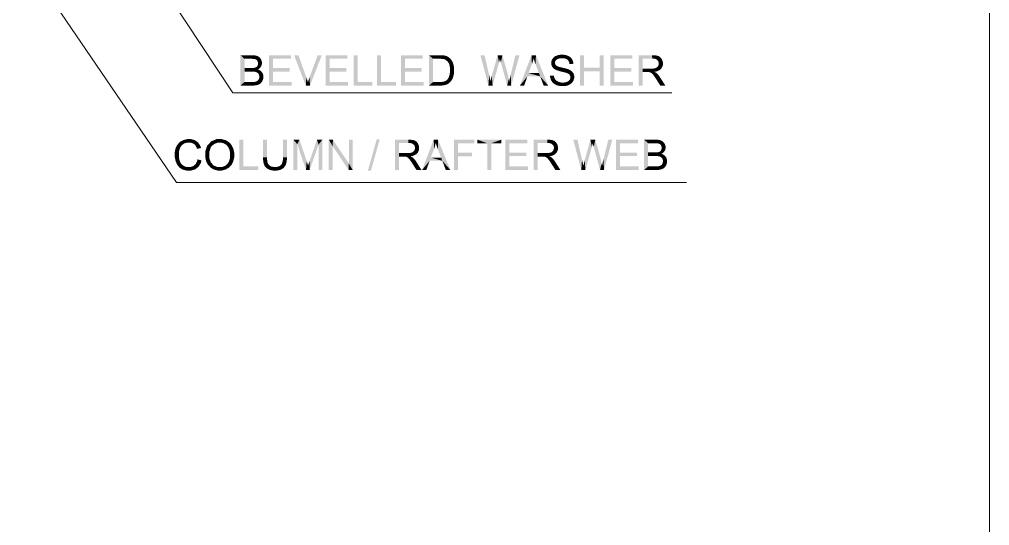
# Model space of a CAD drawing. Header units: millimetres. Extents: x 2 to 579, y 1 to 405.
# Drawn here: x 253.61 to 281.23, y 95.56 to 109.97 of the extents above; entities that cross this region are included whole.
import ezdxf

# ---------------------------------------------------------------- set-up
doc = ezdxf.new("R2010")
doc.units = ezdxf.units.MM
doc.linetypes.add('XKITLINE00', pattern=[0])
doc.layers.add('LinkedObject', color=7, linetype='Continuous', lineweight=0)

# ---------------------------------------------------------------- blocks, each defined once
blk = doc.blocks.new('*A4')
at = {"layer": 'LinkedObject'}
for points in [[(259.903, 108.951), (260.017, 108.486), (259.903, 108.087)], [(260.017, 108.588), (260.017, 108.486), (259.903, 108.951)], [(259.903, 108.951), (260.017, 108.849), (260.017, 108.588)], [(260.19, 108.849), (259.903, 108.951), (260.227, 108.951)], [(260.017, 108.849), (259.903, 108.951), (260.19, 108.849)], [(260.19, 108.849), (260.227, 108.951), (260.236, 108.849)], [(260.227, 108.951), (260.302, 108.843), (260.236, 108.849)], [(260.276, 108.951), (260.302, 108.843), (260.227, 108.951)], [(260.356, 108.938), (260.302, 108.843), (260.276, 108.951)], [(260.302, 108.843), (260.356, 108.938), (260.321, 108.837)], [(260.321, 108.837), (260.356, 108.938), (260.341, 108.831)], [(260.341, 108.831), (260.356, 108.938), (260.386, 108.925)], [(260.386, 108.925), (260.37, 108.809), (260.341, 108.831)], [(260.416, 108.912), (260.37, 108.809), (260.386, 108.925)], [(260.463, 108.871), (260.37, 108.809), (260.416, 108.912)], [(260.48, 108.844), (260.37, 108.809), (260.463, 108.871)], [(260.37, 108.809), (260.48, 108.844), (260.38, 108.792)], [(260.48, 108.844), (260.391, 108.776), (260.38, 108.792)], [(260.391, 108.776), (260.48, 108.844), (260.401, 108.738)], [(260.401, 108.738), (260.48, 108.844), (260.513, 108.73)], [(260.513, 108.76), (260.48, 108.844), (260.496, 108.817)], [(260.513, 108.73), (260.48, 108.844), (260.513, 108.76)], [(260.828, 108.585), (260.714, 108.087), (260.714, 108.951)], [(260.828, 108.585), (260.714, 108.951), (260.828, 108.849)], [(261.339, 108.849), (260.714, 108.951), (261.339, 108.951)], [(260.828, 108.849), (260.714, 108.951), (261.339, 108.849)], [(261.552, 108.951), (261.763, 108.087), (261.428, 108.951)], [(261.777, 108.323), (261.763, 108.087), (261.552, 108.951)], [(262.218, 108.951), (261.868, 108.323), (262.101, 108.951)], [(261.881, 108.087), (261.868, 108.323), (262.218, 108.951)], [(262.437, 108.585), (262.323, 108.087), (262.323, 108.951)], [(262.437, 108.585), (262.323, 108.951), (262.437, 108.849)], [(262.947, 108.849), (262.323, 108.951), (262.947, 108.951)], [(262.437, 108.849), (262.323, 108.951), (262.947, 108.849)], [(263.234, 108.951), (263.12, 108.087), (263.12, 108.951)], [(263.234, 108.189), (263.12, 108.087), (263.234, 108.951)], [(263.905, 108.951), (263.791, 108.087), (263.791, 108.951)], [(263.905, 108.189), (263.791, 108.087), (263.905, 108.951)], [(264.582, 108.585), (264.468, 108.087), (264.468, 108.951)], [(264.582, 108.585), (264.468, 108.951), (264.582, 108.849)], [(265.093, 108.849), (264.468, 108.951), (265.093, 108.951)], [(264.582, 108.849), (264.468, 108.951), (265.093, 108.849)], [(265.271, 108.951), (265.385, 108.849), (265.271, 108.087)], [(265.566, 108.849), (265.271, 108.951), (265.568, 108.951)], [(265.385, 108.849), (265.271, 108.951), (265.566, 108.849)], [(265.271, 108.087), (265.385, 108.849), (265.385, 108.189)], [(265.568, 108.951), (265.617, 108.849), (265.566, 108.849)], [(265.618, 108.951), (265.617, 108.849), (265.568, 108.951)], [(265.618, 108.951), (265.691, 108.84), (265.617, 108.849)], [(265.695, 108.945), (265.691, 108.84), (265.618, 108.951)], [(265.722, 108.939), (265.691, 108.84), (265.695, 108.945)], [(265.722, 108.939), (265.714, 108.832), (265.691, 108.84)], [(265.714, 108.832), (265.722, 108.939), (265.746, 108.819)], [(265.822, 108.899), (265.722, 108.939), (265.759, 108.93)], [(265.848, 108.877), (265.722, 108.939), (265.822, 108.899)], [(265.8, 108.77), (265.722, 108.939), (265.848, 108.877)], [(265.746, 108.819), (265.722, 108.939), (265.8, 108.77)], [(265.848, 108.877), (265.822, 108.734), (265.8, 108.77)], [(265.882, 108.848), (265.822, 108.734), (265.848, 108.877)], [(265.934, 108.774), (265.822, 108.734), (265.882, 108.848)], [(266.851, 108.951), (266.961, 108.087), (266.733, 108.951)], [(266.982, 108.385), (266.961, 108.087), (266.851, 108.951)], [(267.222, 108.951), (267.262, 108.745), (267.057, 108.368)], [(267.262, 108.745), (267.222, 108.951), (267.267, 108.766)], [(267.267, 108.766), (267.222, 108.951), (267.28, 108.817)], [(267.28, 108.817), (267.222, 108.951), (267.288, 108.847)], [(267.359, 108.951), (267.288, 108.847), (267.222, 108.951)], [(267.288, 108.847), (267.359, 108.951), (267.29, 108.837)], [(267.29, 108.837), (267.359, 108.951), (267.304, 108.786)], [(267.304, 108.786), (267.359, 108.951), (267.316, 108.745)], [(267.316, 108.745), (267.359, 108.951), (267.483, 108.513)], [(267.844, 108.951), (267.594, 108.396), (267.729, 108.951)], [(267.608, 108.087), (267.594, 108.396), (267.844, 108.951)], [(268.188, 108.951), (268.199, 108.695), (267.856, 108.087)], [(268.199, 108.695), (268.188, 108.951), (268.214, 108.736)], [(268.214, 108.736), (268.188, 108.951), (268.237, 108.819)], [(268.237, 108.819), (268.188, 108.951), (268.246, 108.86)], [(268.311, 108.951), (268.246, 108.86), (268.188, 108.951)], [(268.246, 108.86), (268.311, 108.951), (268.256, 108.825)], [(268.256, 108.825), (268.311, 108.951), (268.287, 108.735)], [(268.287, 108.735), (268.311, 108.951), (268.307, 108.681)], [(268.307, 108.681), (268.311, 108.951), (268.397, 108.442)], [(268.397, 108.442), (268.311, 108.951), (268.433, 108.349)], [(268.433, 108.349), (268.311, 108.951), (268.663, 108.087)], [(268.786, 108.85), (268.749, 108.728), (268.768, 108.821)], [(268.883, 108.808), (268.749, 108.728), (268.786, 108.85)], [(268.768, 108.821), (268.749, 108.728), (268.749, 108.76)], [(268.805, 108.878), (268.906, 108.827), (268.786, 108.85)], [(268.786, 108.85), (268.906, 108.827), (268.883, 108.808)], [(268.859, 108.922), (268.906, 108.827), (268.805, 108.878)], [(268.93, 108.846), (268.859, 108.922), (268.895, 108.936)], [(268.906, 108.827), (268.859, 108.922), (268.93, 108.846)], [(268.93, 108.951), (269.005, 108.865), (268.895, 108.936)], [(268.895, 108.936), (269.005, 108.865), (268.93, 108.846)], [(269.009, 108.966), (269.005, 108.865), (268.93, 108.951)], [(269.053, 108.966), (269.005, 108.865), (269.009, 108.966)], [(269.005, 108.865), (269.053, 108.966), (269.057, 108.865)], [(269.053, 108.966), (269.107, 108.865), (269.057, 108.865)], [(269.185, 108.95), (269.053, 108.966), (269.101, 108.966)], [(269.222, 108.935), (269.053, 108.966), (269.185, 108.95)], [(269.182, 108.844), (269.053, 108.966), (269.222, 108.935)], [(269.107, 108.865), (269.053, 108.966), (269.182, 108.844)], [(269.222, 108.935), (269.208, 108.823), (269.182, 108.844)], [(269.259, 108.919), (269.208, 108.823), (269.222, 108.935)], [(269.208, 108.823), (269.259, 108.919), (269.233, 108.802)], [(269.233, 108.802), (269.259, 108.919), (269.335, 108.844)], [(269.335, 108.844), (269.263, 108.74), (269.233, 108.802)], [(269.335, 108.844), (269.259, 108.919), (269.315, 108.874)], [(269.355, 108.814), (269.263, 108.74), (269.335, 108.844)], [(269.376, 108.746), (269.263, 108.74), (269.355, 108.814)], [(269.677, 108.596), (269.563, 108.087), (269.563, 108.951)], [(269.677, 108.596), (269.563, 108.951), (269.677, 108.951)], [(270.24, 108.951), (270.126, 108.596), (270.126, 108.951)], [(270.126, 108.494), (270.126, 108.596), (270.24, 108.951)], [(270.126, 108.494), (270.24, 108.951), (270.24, 108.087)], [(270.546, 108.585), (270.432, 108.087), (270.432, 108.951)], [(270.546, 108.585), (270.432, 108.951), (270.546, 108.849)], [(271.057, 108.849), (270.432, 108.951), (271.057, 108.951)], [(270.546, 108.849), (270.432, 108.951), (271.057, 108.849)], [(271.351, 108.57), (271.237, 108.087), (271.237, 108.951)], [(271.237, 108.951), (271.351, 108.856), (271.351, 108.57)], [(271.624, 108.856), (271.237, 108.951), (271.619, 108.951)], [(271.351, 108.856), (271.237, 108.951), (271.624, 108.856)], [(271.619, 108.951), (271.672, 108.856), (271.624, 108.856)], [(271.764, 108.94), (271.619, 108.951), (271.677, 108.951)], [(271.794, 108.928), (271.619, 108.951), (271.764, 108.94)], [(271.742, 108.836), (271.619, 108.951), (271.794, 108.928)], [(271.672, 108.856), (271.619, 108.951), (271.742, 108.836)], [(271.794, 108.928), (271.764, 108.817), (271.742, 108.836)], [(271.824, 108.916), (271.764, 108.817), (271.794, 108.928)], [(271.764, 108.817), (271.824, 108.916), (271.786, 108.797)], [(271.786, 108.797), (271.824, 108.916), (271.89, 108.846)], [(271.89, 108.846), (271.809, 108.746), (271.786, 108.797)], [(271.908, 108.816), (271.809, 108.746), (271.89, 108.846)], [(271.926, 108.751), (271.809, 108.746), (271.908, 108.816)], [(271.89, 108.846), (271.824, 108.916), (271.872, 108.875)], [(260.217, 108.486), (260.017, 108.588), (260.204, 108.588)], [(260.017, 108.486), (260.017, 108.588), (260.217, 108.486)], [(260.258, 108.486), (260.204, 108.588), (260.242, 108.588)], [(260.217, 108.486), (260.204, 108.588), (260.258, 108.486)], [(260.297, 108.593), (260.393, 108.547), (260.242, 108.588)], [(260.242, 108.588), (260.393, 108.547), (260.258, 108.486)], [(260.258, 108.486), (260.393, 108.547), (260.322, 108.479)], [(260.313, 108.598), (260.423, 108.562), (260.297, 108.593)], [(260.393, 108.547), (260.297, 108.593), (260.423, 108.562)], [(260.335, 108.605), (260.423, 108.562), (260.313, 108.598)], [(260.393, 108.547), (260.366, 108.465), (260.322, 108.479)], [(260.368, 108.626), (260.423, 108.562), (260.335, 108.605)], [(260.366, 108.465), (260.393, 108.547), (260.4, 108.44)], [(260.483, 108.626), (260.368, 108.626), (260.39, 108.656)], [(260.468, 108.601), (260.368, 108.626), (260.483, 108.626)], [(260.423, 108.562), (260.368, 108.626), (260.468, 108.601)], [(260.39, 108.656), (260.513, 108.73), (260.483, 108.626)], [(260.401, 108.694), (260.513, 108.73), (260.39, 108.656)], [(260.492, 108.496), (260.393, 108.547), (260.432, 108.535)], [(260.4, 108.44), (260.393, 108.547), (260.492, 108.496)], [(260.513, 108.73), (260.401, 108.717), (260.401, 108.738)], [(260.401, 108.717), (260.513, 108.73), (260.401, 108.694)], [(260.483, 108.626), (260.513, 108.73), (260.498, 108.65)], [(260.498, 108.65), (260.513, 108.73), (260.513, 108.702)], [(260.828, 108.483), (260.714, 108.087), (260.828, 108.585)], [(261.307, 108.483), (260.828, 108.585), (261.307, 108.585)], [(260.828, 108.483), (260.828, 108.585), (261.307, 108.483)], [(262.437, 108.483), (262.323, 108.087), (262.437, 108.585)], [(262.915, 108.483), (262.437, 108.585), (262.915, 108.585)], [(262.437, 108.483), (262.437, 108.585), (262.915, 108.483)], [(264.582, 108.483), (264.468, 108.087), (264.582, 108.585)], [(265.061, 108.483), (264.582, 108.585), (265.061, 108.585)], [(264.582, 108.483), (264.582, 108.585), (265.061, 108.483)], [(265.822, 108.734), (265.934, 108.774), (265.845, 108.698)], [(265.845, 108.698), (265.934, 108.774), (265.95, 108.729)], [(265.95, 108.729), (265.867, 108.593), (265.845, 108.698)], [(265.967, 108.684), (265.867, 108.593), (265.95, 108.729)], [(265.984, 108.582), (265.867, 108.593), (265.967, 108.684)], [(265.984, 108.524), (265.867, 108.593), (265.984, 108.582)], [(265.867, 108.593), (265.984, 108.524), (265.867, 108.526)], [(267.057, 108.368), (267.262, 108.745), (267.079, 108.087)], [(267.483, 108.513), (267.496, 108.087), (267.316, 108.745)], [(267.856, 108.087), (268.199, 108.695), (268.104, 108.442)], [(268.859, 108.762), (268.749, 108.728), (268.883, 108.808)], [(268.749, 108.728), (268.859, 108.762), (268.859, 108.735)], [(268.859, 108.712), (268.749, 108.728), (268.859, 108.735)], [(268.749, 108.728), (268.859, 108.712), (268.749, 108.698)], [(268.749, 108.698), (268.859, 108.712), (268.764, 108.644)], [(268.764, 108.644), (268.859, 108.712), (268.779, 108.62)], [(268.779, 108.62), (268.859, 108.712), (268.876, 108.673)], [(268.876, 108.673), (268.84, 108.556), (268.779, 108.62)], [(268.779, 108.62), (268.84, 108.556), (268.794, 108.596)], [(268.892, 108.658), (268.84, 108.556), (268.876, 108.673)], [(268.84, 108.556), (268.892, 108.658), (268.871, 108.539)], [(268.871, 108.539), (268.892, 108.658), (268.909, 108.643)], [(268.871, 108.539), (268.909, 108.643), (268.895, 108.527)], [(268.895, 108.527), (268.909, 108.643), (268.978, 108.5)], [(268.978, 108.5), (268.909, 108.643), (268.995, 108.613)], [(268.978, 108.5), (268.995, 108.613), (269.038, 108.485)], [(269.038, 108.485), (268.995, 108.613), (269.065, 108.597)], [(269.038, 108.485), (269.065, 108.597), (269.097, 108.471)], [(269.097, 108.471), (269.065, 108.597), (269.134, 108.581)], [(269.097, 108.471), (269.134, 108.581), (269.174, 108.45)], [(269.174, 108.45), (269.134, 108.581), (269.192, 108.443)], [(269.192, 108.443), (269.134, 108.581), (269.219, 108.433)], [(269.23, 108.554), (269.219, 108.433), (269.134, 108.581)], [(269.256, 108.542), (269.219, 108.433), (269.23, 108.554)], [(269.219, 108.433), (269.256, 108.542), (269.258, 108.407)], [(269.258, 108.407), (269.256, 108.542), (269.294, 108.524)], [(269.377, 108.708), (269.263, 108.74), (269.376, 108.746)], [(269.263, 108.74), (269.377, 108.708), (269.268, 108.699)], [(269.677, 108.494), (269.563, 108.087), (269.677, 108.596)], [(269.677, 108.596), (270.126, 108.494), (269.677, 108.494)], [(270.126, 108.596), (270.126, 108.494), (269.677, 108.596)], [(270.546, 108.483), (270.432, 108.087), (270.546, 108.585)], [(271.025, 108.483), (270.546, 108.585), (271.025, 108.585)], [(270.546, 108.483), (270.546, 108.585), (271.025, 108.483)], [(271.351, 108.57), (271.351, 108.471), (271.237, 108.087)], [(271.483, 108.471), (271.351, 108.57), (271.596, 108.57)], [(271.351, 108.471), (271.351, 108.57), (271.483, 108.471)], [(271.483, 108.471), (271.596, 108.57), (271.505, 108.471)], [(271.505, 108.471), (271.596, 108.57), (271.537, 108.469)], [(271.537, 108.469), (271.596, 108.57), (271.547, 108.467)], [(271.547, 108.467), (271.596, 108.57), (271.56, 108.463)], [(271.56, 108.463), (271.596, 108.57), (271.586, 108.452)], [(271.586, 108.452), (271.596, 108.57), (271.635, 108.57)], [(271.586, 108.452), (271.635, 108.57), (271.599, 108.444)], [(271.635, 108.57), (271.683, 108.48), (271.599, 108.444)], [(271.696, 108.578), (271.683, 108.48), (271.635, 108.57)], [(271.683, 108.48), (271.696, 108.578), (271.745, 108.489)], [(271.718, 108.586), (271.867, 108.56), (271.696, 108.578)], [(271.837, 108.529), (271.696, 108.578), (271.867, 108.56)], [(271.745, 108.489), (271.696, 108.578), (271.837, 108.529)], [(271.74, 108.594), (271.867, 108.56), (271.718, 108.586)], [(271.867, 108.56), (271.74, 108.594), (271.774, 108.62)], [(271.786, 108.638), (271.867, 108.56), (271.774, 108.62)], [(271.797, 108.656), (271.867, 108.56), (271.786, 108.638)], [(271.797, 108.656), (271.926, 108.715), (271.867, 108.56)], [(271.809, 108.695), (271.926, 108.715), (271.797, 108.656)], [(271.926, 108.715), (271.809, 108.746), (271.926, 108.751)], [(271.809, 108.746), (271.926, 108.715), (271.809, 108.716)], [(271.926, 108.715), (271.809, 108.695), (271.809, 108.716)], [(271.867, 108.56), (271.926, 108.715), (271.896, 108.592)], [(271.896, 108.592), (271.926, 108.715), (271.926, 108.669)], [(259.903, 108.087), (260.017, 108.486), (260.017, 108.189)], [(260.4, 108.44), (260.492, 108.496), (260.412, 108.422)], [(260.412, 108.422), (260.492, 108.496), (260.425, 108.404)], [(260.529, 108.225), (260.412, 108.249), (260.429, 108.281)], [(260.425, 108.404), (260.492, 108.496), (260.513, 108.468)], [(260.513, 108.468), (260.437, 108.362), (260.425, 108.404)], [(260.429, 108.281), (260.555, 108.338), (260.529, 108.225)], [(260.437, 108.317), (260.555, 108.338), (260.429, 108.281)], [(260.534, 108.441), (260.437, 108.362), (260.513, 108.468)], [(260.555, 108.375), (260.437, 108.362), (260.534, 108.441)], [(260.555, 108.338), (260.437, 108.362), (260.555, 108.375)], [(260.437, 108.362), (260.555, 108.338), (260.437, 108.338)], [(260.555, 108.338), (260.437, 108.317), (260.437, 108.338)], [(260.529, 108.225), (260.555, 108.338), (260.542, 108.251)], [(260.542, 108.251), (260.555, 108.338), (260.555, 108.307)], [(260.828, 108.189), (260.714, 108.087), (260.828, 108.483)], [(261.79, 108.286), (261.763, 108.087), (261.777, 108.323)], [(261.813, 108.215), (261.763, 108.087), (261.79, 108.286)], [(261.855, 108.288), (261.881, 108.087), (261.832, 108.217)], [(261.868, 108.323), (261.881, 108.087), (261.855, 108.288)], [(262.437, 108.189), (262.323, 108.087), (262.437, 108.483)], [(264.582, 108.189), (264.468, 108.087), (264.582, 108.483)], [(265.902, 108.224), (265.781, 108.25), (265.801, 108.27)], [(265.801, 108.27), (265.961, 108.349), (265.902, 108.224)], [(265.833, 108.325), (265.961, 108.349), (265.801, 108.27)], [(265.844, 108.359), (265.961, 108.349), (265.833, 108.325)], [(265.961, 108.349), (265.844, 108.359), (265.855, 108.393)], [(265.867, 108.477), (265.984, 108.475), (265.855, 108.393)], [(265.855, 108.393), (265.984, 108.475), (265.961, 108.349)], [(265.984, 108.524), (265.867, 108.477), (265.867, 108.526)], [(265.984, 108.475), (265.867, 108.477), (265.984, 108.524)], [(265.902, 108.224), (265.961, 108.349), (265.92, 108.248)], [(265.92, 108.248), (265.961, 108.349), (265.95, 108.311)], [(265.961, 108.349), (265.984, 108.475), (265.973, 108.387)], [(266.992, 108.34), (266.961, 108.087), (266.982, 108.385)], [(267.01, 108.252), (266.961, 108.087), (266.992, 108.34)], [(267.035, 108.277), (267.079, 108.087), (267.018, 108.208)], [(267.054, 108.357), (267.079, 108.087), (267.035, 108.277)], [(267.057, 108.368), (267.079, 108.087), (267.054, 108.357)], [(267.506, 108.432), (267.496, 108.087), (267.483, 108.513)], [(267.54, 108.279), (267.496, 108.087), (267.506, 108.432)], [(267.55, 108.208), (267.496, 108.087), (267.54, 108.279)], [(267.58, 108.343), (267.608, 108.087), (267.559, 108.249)], [(267.594, 108.396), (267.608, 108.087), (267.58, 108.343)], [(268.071, 108.349), (267.856, 108.087), (268.104, 108.442)], [(267.856, 108.087), (268.071, 108.349), (267.977, 108.087)], [(268.104, 108.442), (268.433, 108.349), (268.071, 108.349)], [(268.397, 108.442), (268.433, 108.349), (268.104, 108.442)], [(268.433, 108.349), (268.663, 108.087), (268.533, 108.087)], [(268.829, 108.342), (268.717, 108.365), (268.825, 108.374)], [(268.717, 108.365), (268.764, 108.209), (268.718, 108.321)], [(268.829, 108.342), (268.764, 108.209), (268.717, 108.365)], [(268.718, 108.321), (268.764, 108.209), (268.742, 108.244)], [(268.847, 108.288), (268.764, 108.209), (268.829, 108.342)], [(268.764, 108.209), (268.847, 108.288), (268.787, 108.175)], [(268.787, 108.175), (268.847, 108.288), (268.849, 108.124)], [(268.861, 108.267), (268.849, 108.124), (268.847, 108.288)], [(268.875, 108.247), (268.849, 108.124), (268.861, 108.267)], [(269.258, 108.407), (269.294, 108.524), (269.27, 108.392)], [(269.281, 108.264), (269.383, 108.232), (269.269, 108.247)], [(269.27, 108.392), (269.294, 108.524), (269.281, 108.377)], [(269.294, 108.524), (269.367, 108.454), (269.281, 108.377)], [(269.281, 108.377), (269.367, 108.454), (269.293, 108.342)], [(269.281, 108.264), (269.403, 108.331), (269.383, 108.232)], [(269.293, 108.301), (269.403, 108.331), (269.281, 108.264)], [(269.293, 108.342), (269.367, 108.454), (269.385, 108.427)], [(269.293, 108.342), (269.385, 108.427), (269.293, 108.321)], [(269.293, 108.321), (269.385, 108.427), (269.293, 108.301)], [(269.385, 108.427), (269.403, 108.331), (269.293, 108.301)], [(269.367, 108.454), (269.294, 108.524), (269.349, 108.48)], [(269.383, 108.232), (269.403, 108.331), (269.403, 108.297)], [(269.403, 108.331), (269.385, 108.427), (269.403, 108.366)], [(269.563, 108.087), (269.677, 108.494), (269.677, 108.087)], [(270.126, 108.494), (270.24, 108.087), (270.126, 108.087)], [(270.546, 108.189), (270.432, 108.087), (270.546, 108.483)], [(271.237, 108.087), (271.351, 108.471), (271.351, 108.087)], [(271.599, 108.444), (271.683, 108.48), (271.611, 108.435)], [(271.683, 108.48), (271.64, 108.407), (271.611, 108.435)], [(271.706, 108.469), (271.64, 108.407), (271.683, 108.48)], [(271.64, 108.407), (271.706, 108.469), (271.657, 108.386)], [(271.657, 108.386), (271.706, 108.469), (271.673, 108.365)], [(271.673, 108.365), (271.706, 108.469), (271.752, 108.437)], [(271.752, 108.437), (271.714, 108.306), (271.673, 108.365)], [(271.752, 108.437), (271.706, 108.469), (271.74, 108.448)], [(271.777, 108.414), (271.714, 108.306), (271.752, 108.437)], [(271.824, 108.357), (271.714, 108.306), (271.777, 108.414)], [(271.714, 108.306), (271.824, 108.357), (271.739, 108.267)], [(271.739, 108.267), (271.824, 108.357), (271.846, 108.322)], [(271.739, 108.267), (271.846, 108.322), (271.853, 108.087)], [(271.853, 108.087), (271.846, 108.322), (271.996, 108.087)], [(260.017, 108.189), (260.232, 108.087), (259.903, 108.087)], [(260.232, 108.189), (260.232, 108.087), (260.017, 108.189)], [(260.232, 108.189), (260.273, 108.087), (260.232, 108.087)], [(260.26, 108.189), (260.273, 108.087), (260.232, 108.189)], [(260.299, 108.191), (260.343, 108.094), (260.26, 108.189)], [(260.26, 108.189), (260.343, 108.094), (260.273, 108.087)], [(260.31, 108.193), (260.343, 108.094), (260.299, 108.191)], [(260.371, 108.102), (260.31, 108.193), (260.33, 108.197)], [(260.343, 108.094), (260.31, 108.193), (260.371, 108.102)], [(260.363, 108.209), (260.466, 108.144), (260.33, 108.197)], [(260.33, 108.197), (260.466, 108.144), (260.371, 108.102)], [(260.377, 108.217), (260.466, 108.144), (260.363, 108.209)], [(260.371, 108.102), (260.466, 108.144), (260.4, 108.109)], [(260.466, 108.144), (260.377, 108.217), (260.39, 108.225)], [(260.412, 108.249), (260.485, 108.158), (260.39, 108.225)], [(260.39, 108.225), (260.485, 108.158), (260.466, 108.144)], [(260.4, 108.109), (260.466, 108.144), (260.447, 108.13)], [(260.516, 108.199), (260.412, 108.249), (260.529, 108.225)], [(260.485, 108.158), (260.412, 108.249), (260.516, 108.199)], [(260.714, 108.087), (260.828, 108.189), (261.358, 108.087)], [(261.358, 108.087), (260.828, 108.189), (261.358, 108.189)], [(261.822, 108.182), (261.763, 108.087), (261.813, 108.215)], [(261.763, 108.087), (261.822, 108.182), (261.881, 108.087)], [(261.832, 108.217), (261.881, 108.087), (261.822, 108.182)], [(262.323, 108.087), (262.437, 108.189), (262.967, 108.087)], [(262.967, 108.087), (262.437, 108.189), (262.967, 108.189)], [(263.12, 108.087), (263.234, 108.189), (263.659, 108.087)], [(263.659, 108.087), (263.234, 108.189), (263.659, 108.189)], [(263.791, 108.087), (263.905, 108.189), (264.33, 108.087)], [(264.33, 108.087), (263.905, 108.189), (264.33, 108.189)], [(264.468, 108.087), (264.582, 108.189), (265.113, 108.087)], [(265.113, 108.087), (264.582, 108.189), (265.113, 108.189)], [(265.385, 108.189), (265.582, 108.087), (265.271, 108.087)], [(265.569, 108.189), (265.582, 108.087), (265.385, 108.189)], [(265.569, 108.189), (265.621, 108.087), (265.582, 108.087)], [(265.612, 108.189), (265.621, 108.087), (265.569, 108.189)], [(265.721, 108.102), (265.612, 108.189), (265.679, 108.197)], [(265.691, 108.095), (265.612, 108.189), (265.721, 108.102)], [(265.621, 108.087), (265.612, 108.189), (265.691, 108.095)], [(265.703, 108.205), (265.721, 108.102), (265.679, 108.197)], [(265.728, 108.213), (265.721, 108.102), (265.703, 108.205)], [(265.721, 108.102), (265.728, 108.213), (265.751, 108.109)], [(265.824, 108.145), (265.728, 108.213), (265.766, 108.235)], [(265.802, 108.131), (265.728, 108.213), (265.824, 108.145)], [(265.751, 108.109), (265.728, 108.213), (265.802, 108.131)], [(265.781, 108.25), (265.845, 108.16), (265.766, 108.235)], [(265.766, 108.235), (265.845, 108.16), (265.824, 108.145)], [(265.884, 108.199), (265.781, 108.25), (265.902, 108.224)], [(265.845, 108.16), (265.781, 108.25), (265.884, 108.199)], [(267.018, 108.208), (266.961, 108.087), (267.01, 108.252)], [(267.018, 108.208), (267.079, 108.087), (266.961, 108.087)], [(267.55, 108.208), (267.608, 108.087), (267.496, 108.087)], [(267.559, 108.249), (267.608, 108.087), (267.55, 108.208)], [(268.875, 108.247), (268.888, 108.107), (268.849, 108.124)], [(268.918, 108.213), (268.888, 108.107), (268.875, 108.247)], [(268.888, 108.107), (268.918, 108.213), (268.928, 108.09)], [(268.947, 108.2), (268.928, 108.09), (268.918, 108.213)], [(268.977, 108.187), (268.928, 108.09), (268.947, 108.2)], [(268.977, 108.187), (269.026, 108.072), (268.928, 108.09)], [(269.043, 108.174), (269.026, 108.072), (268.977, 108.187)], [(269.043, 108.174), (269.085, 108.072), (269.026, 108.072)], [(269.08, 108.174), (269.085, 108.072), (269.043, 108.174)], [(269.08, 108.174), (269.131, 108.072), (269.085, 108.072)], [(269.112, 108.174), (269.131, 108.072), (269.08, 108.174)], [(269.17, 108.184), (269.251, 108.106), (269.112, 108.174)], [(269.112, 108.174), (269.251, 108.106), (269.131, 108.072)], [(269.131, 108.072), (269.251, 108.106), (269.214, 108.089)], [(269.195, 108.194), (269.344, 108.171), (269.17, 108.184)], [(269.287, 108.123), (269.17, 108.184), (269.344, 108.171)], [(269.251, 108.106), (269.17, 108.184), (269.287, 108.123)], [(269.22, 108.204), (269.344, 108.171), (269.195, 108.194)], [(269.257, 108.23), (269.364, 108.201), (269.22, 108.204)], [(269.22, 108.204), (269.364, 108.201), (269.344, 108.171)], [(269.269, 108.247), (269.383, 108.232), (269.257, 108.23)], [(269.364, 108.201), (269.257, 108.23), (269.383, 108.232)], [(270.432, 108.087), (270.546, 108.189), (271.077, 108.087)], [(271.077, 108.087), (270.546, 108.189), (271.077, 108.189)], [(258.175, 106.288), (258.056, 106.307), (258.082, 106.357)], [(258.108, 106.407), (258.235, 106.392), (258.082, 106.357)], [(258.082, 106.357), (258.235, 106.392), (258.189, 106.328)], [(258.175, 106.288), (258.082, 106.357), (258.189, 106.328)], [(258.181, 106.483), (258.235, 106.392), (258.108, 106.407)], [(258.228, 106.509), (258.235, 106.392), (258.181, 106.483)], [(258.276, 106.535), (258.386, 106.464), (258.228, 106.509)], [(258.228, 106.509), (258.386, 106.464), (258.302, 106.44)], [(258.235, 106.392), (258.228, 106.509), (258.269, 106.416)], [(258.269, 106.416), (258.228, 106.509), (258.302, 106.44)], [(258.381, 106.562), (258.386, 106.464), (258.276, 106.535)], [(258.438, 106.562), (258.386, 106.464), (258.381, 106.562)], [(258.386, 106.464), (258.438, 106.562), (258.435, 106.464)], [(258.438, 106.562), (258.479, 106.464), (258.435, 106.464)], [(258.611, 106.529), (258.438, 106.562), (258.502, 106.562)], [(258.656, 106.496), (258.438, 106.562), (258.611, 106.529)], [(258.55, 106.442), (258.438, 106.562), (258.656, 106.496)], [(258.479, 106.464), (258.438, 106.562), (258.55, 106.442)], [(258.55, 106.442), (258.656, 106.496), (258.579, 106.421)], [(258.656, 106.496), (258.608, 106.399), (258.579, 106.421)], [(258.608, 106.399), (258.656, 106.496), (258.651, 106.331)], [(258.651, 106.331), (258.656, 106.496), (258.779, 106.31)], [(258.651, 106.331), (258.779, 106.31), (258.666, 106.284)], [(258.761, 106.37), (258.656, 106.496), (258.7, 106.463)], [(258.779, 106.31), (258.656, 106.496), (258.761, 106.37)], [(259.014, 106.44), (258.899, 106.103), (258.956, 106.379)], [(259.06, 106.338), (258.899, 106.103), (259.014, 106.44)], [(258.956, 106.379), (258.899, 106.103), (258.899, 106.211)], [(259.016, 106.199), (258.899, 106.103), (259.06, 106.338)], [(259.221, 106.562), (259.014, 106.44), (259.072, 106.501)], [(259.312, 106.562), (259.014, 106.44), (259.221, 106.562)], [(259.252, 106.463), (259.014, 106.44), (259.312, 106.562)], [(259.148, 106.421), (259.014, 106.44), (259.252, 106.463)], [(259.014, 106.44), (259.148, 106.421), (259.104, 106.38)], [(259.06, 106.338), (259.014, 106.44), (259.104, 106.38)], [(259.252, 106.463), (259.312, 106.562), (259.313, 106.463)], [(259.312, 106.562), (259.356, 106.463), (259.313, 106.463)], [(259.48, 106.533), (259.312, 106.562), (259.372, 106.562)], [(259.528, 106.504), (259.312, 106.562), (259.48, 106.533)], [(259.433, 106.441), (259.312, 106.562), (259.528, 106.504)], [(259.356, 106.463), (259.312, 106.562), (259.433, 106.441)], [(259.433, 106.441), (259.528, 106.504), (259.467, 106.42)], [(259.528, 106.504), (259.501, 106.398), (259.467, 106.42)], [(259.501, 106.398), (259.528, 106.504), (259.554, 106.337)], [(259.649, 106.396), (259.528, 106.504), (259.576, 106.476)], [(259.674, 106.345), (259.528, 106.504), (259.649, 106.396)], [(259.554, 106.337), (259.528, 106.504), (259.674, 106.345)], [(259.554, 106.337), (259.674, 106.345), (259.571, 106.298)], [(259.674, 106.345), (259.589, 106.259), (259.571, 106.298)], [(259.589, 106.259), (259.674, 106.345), (259.607, 106.167)], [(259.607, 106.167), (259.674, 106.345), (259.725, 106.178)], [(259.725, 106.178), (259.674, 106.345), (259.699, 106.294)], [(259.981, 106.547), (259.867, 105.683), (259.867, 106.547)], [(259.981, 105.785), (259.867, 105.683), (259.981, 106.547)], [(260.659, 106.547), (260.545, 106.048), (260.545, 106.547)], [(260.659, 106.048), (260.545, 106.048), (260.659, 106.547)], [(261.224, 106.547), (261.11, 106.048), (261.11, 106.547)], [(261.224, 106.048), (261.11, 106.048), (261.224, 106.547)], [(261.41, 106.547), (261.52, 106.418), (261.41, 105.683)], [(261.52, 106.418), (261.41, 106.547), (261.582, 106.547)], [(261.41, 105.683), (261.52, 106.418), (261.52, 105.683)], [(261.52, 106.418), (261.582, 106.547), (261.769, 105.683)], [(261.769, 105.683), (261.582, 106.547), (261.786, 105.936)], [(261.873, 105.946), (262.124, 106.406), (261.872, 105.683)], [(262.081, 106.547), (262.124, 106.406), (261.873, 105.946)], [(262.234, 106.547), (262.124, 106.406), (262.081, 106.547)], [(262.124, 105.683), (262.234, 106.547), (262.234, 105.683)], [(262.124, 106.406), (262.234, 106.547), (262.124, 105.683)], [(262.417, 106.547), (262.527, 106.361), (262.417, 105.683)], [(262.527, 106.361), (262.417, 106.547), (262.534, 106.547)], [(262.417, 105.683), (262.527, 106.361), (262.527, 105.683)], [(262.527, 106.361), (262.534, 106.547), (262.979, 105.683)], [(262.979, 105.683), (262.534, 106.547), (262.987, 105.869)], [(263.097, 106.547), (262.987, 105.869), (262.987, 106.547)], [(263.097, 105.683), (262.987, 105.869), (263.097, 106.547)], [(263.867, 106.561), (263.531, 105.668), (263.782, 106.561)], [(263.617, 105.668), (263.531, 105.668), (263.867, 106.561)], [(264.411, 106.166), (264.297, 105.683), (264.297, 106.547)], [(264.297, 106.547), (264.411, 106.452), (264.411, 106.166)], [(264.684, 106.452), (264.297, 106.547), (264.679, 106.547)], [(264.411, 106.452), (264.297, 106.547), (264.684, 106.452)], [(264.679, 106.547), (264.732, 106.452), (264.684, 106.452)], [(264.825, 106.535), (264.679, 106.547), (264.737, 106.547)], [(264.855, 106.524), (264.679, 106.547), (264.825, 106.535)], [(264.802, 106.432), (264.679, 106.547), (264.855, 106.524)], [(264.732, 106.452), (264.679, 106.547), (264.802, 106.432)], [(264.855, 106.524), (264.824, 106.412), (264.802, 106.432)], [(264.885, 106.512), (264.824, 106.412), (264.855, 106.524)], [(264.824, 106.412), (264.885, 106.512), (264.847, 106.393)], [(264.847, 106.393), (264.885, 106.512), (264.951, 106.441)], [(264.951, 106.441), (264.869, 106.342), (264.847, 106.393)], [(264.968, 106.412), (264.869, 106.342), (264.951, 106.441)], [(264.986, 106.347), (264.869, 106.342), (264.968, 106.412)], [(264.986, 106.311), (264.869, 106.342), (264.986, 106.347)], [(264.869, 106.342), (264.986, 106.311), (264.869, 106.312)], [(264.951, 106.441), (264.885, 106.512), (264.933, 106.471)], [(265.403, 106.547), (265.415, 106.291), (265.071, 105.683)], [(265.415, 106.291), (265.403, 106.547), (265.429, 106.332)], [(265.429, 106.332), (265.403, 106.547), (265.453, 106.415)], [(265.453, 106.415), (265.403, 106.547), (265.461, 106.456)], [(265.526, 106.547), (265.461, 106.456), (265.403, 106.547)], [(265.461, 106.456), (265.526, 106.547), (265.472, 106.421)], [(265.472, 106.421), (265.526, 106.547), (265.502, 106.331)], [(265.502, 106.331), (265.526, 106.547), (265.522, 106.276)], [(265.522, 106.276), (265.526, 106.547), (265.613, 106.038)], [(265.613, 106.038), (265.526, 106.547), (265.648, 105.945)], [(265.648, 105.945), (265.526, 106.547), (265.879, 105.683)], [(266.091, 106.177), (265.977, 105.683), (265.977, 106.547)], [(266.091, 106.177), (265.977, 106.547), (266.091, 106.445)], [(266.559, 106.445), (265.977, 106.547), (266.559, 106.547)], [(266.091, 106.445), (265.977, 106.547), (266.559, 106.445)], [(266.643, 106.547), (266.927, 106.445), (266.643, 106.445)], [(267.041, 106.445), (266.927, 106.445), (266.643, 106.547)], [(267.041, 106.445), (266.643, 106.547), (267.327, 106.547)], [(266.927, 105.683), (267.041, 106.445), (267.041, 105.683)], [(266.927, 106.445), (267.041, 106.445), (266.927, 105.683)], [(267.041, 106.445), (267.327, 106.547), (267.327, 106.445)], [(267.56, 106.181), (267.446, 105.683), (267.446, 106.547)], [(267.56, 106.181), (267.446, 106.547), (267.56, 106.445)], [(268.071, 106.445), (267.446, 106.547), (268.071, 106.547)], [(267.56, 106.445), (267.446, 106.547), (268.071, 106.445)], [(268.365, 106.166), (268.251, 105.683), (268.251, 106.547)], [(268.251, 106.547), (268.365, 106.452), (268.365, 106.166)], [(268.638, 106.452), (268.251, 106.547), (268.633, 106.547)], [(268.365, 106.452), (268.251, 106.547), (268.638, 106.452)], [(268.633, 106.547), (268.686, 106.452), (268.638, 106.452)], [(268.778, 106.535), (268.633, 106.547), (268.691, 106.547)], [(268.808, 106.524), (268.633, 106.547), (268.778, 106.535)], [(268.756, 106.432), (268.633, 106.547), (268.808, 106.524)], [(268.686, 106.452), (268.633, 106.547), (268.756, 106.432)], [(268.808, 106.524), (268.778, 106.412), (268.756, 106.432)], [(268.838, 106.512), (268.778, 106.412), (268.808, 106.524)], [(268.778, 106.412), (268.838, 106.512), (268.8, 106.393)], [(268.8, 106.393), (268.838, 106.512), (268.904, 106.441)], [(268.904, 106.441), (268.823, 106.342), (268.8, 106.393)], [(268.922, 106.412), (268.823, 106.342), (268.904, 106.441)], [(268.94, 106.347), (268.823, 106.342), (268.922, 106.412)], [(268.94, 106.311), (268.823, 106.342), (268.94, 106.347)], [(268.823, 106.342), (268.94, 106.311), (268.823, 106.312)], [(268.904, 106.441), (268.838, 106.512), (268.886, 106.471)], [(269.494, 106.547), (269.604, 105.683), (269.376, 106.547)], [(269.625, 105.98), (269.604, 105.683), (269.494, 106.547)], [(269.865, 106.547), (269.905, 106.341), (269.7, 105.963)], [(269.7, 105.963), (269.905, 106.341), (269.722, 105.683)], [(269.905, 106.341), (269.865, 106.547), (269.91, 106.362)], [(269.91, 106.362), (269.865, 106.547), (269.923, 106.413)], [(269.923, 106.413), (269.865, 106.547), (269.931, 106.443)], [(270.002, 106.547), (269.931, 106.443), (269.865, 106.547)], [(269.931, 106.443), (270.002, 106.547), (269.933, 106.433)], [(269.933, 106.433), (270.002, 106.547), (269.947, 106.382)], [(269.947, 106.382), (270.002, 106.547), (269.959, 106.341)], [(269.959, 106.341), (270.002, 106.547), (270.126, 106.109)], [(270.126, 106.109), (270.139, 105.683), (269.959, 106.341)], [(270.487, 106.547), (270.237, 105.991), (270.372, 106.547)], [(270.251, 105.683), (270.237, 105.991), (270.487, 106.547)], [(270.71, 106.181), (270.595, 105.683), (270.595, 106.547)], [(270.71, 106.181), (270.595, 106.547), (270.71, 106.445)], [(271.22, 106.445), (270.595, 106.547), (271.22, 106.547)], [(270.71, 106.445), (270.595, 106.547), (271.22, 106.445)], [(271.393, 106.547), (271.507, 106.082), (271.393, 105.683)], [(271.507, 106.184), (271.507, 106.082), (271.393, 106.547)], [(271.393, 106.547), (271.507, 106.445), (271.507, 106.184)], [(271.68, 106.445), (271.393, 106.547), (271.717, 106.547)], [(271.507, 106.445), (271.393, 106.547), (271.68, 106.445)], [(271.68, 106.445), (271.717, 106.547), (271.727, 106.445)], [(271.717, 106.547), (271.793, 106.439), (271.727, 106.445)], [(271.767, 106.547), (271.793, 106.439), (271.717, 106.547)], [(271.846, 106.534), (271.793, 106.439), (271.767, 106.547)], [(271.793, 106.439), (271.846, 106.534), (271.812, 106.433)], [(271.812, 106.433), (271.846, 106.534), (271.831, 106.427)], [(271.831, 106.427), (271.846, 106.534), (271.876, 106.521)], [(271.876, 106.521), (271.86, 106.404), (271.831, 106.427)], [(271.906, 106.508), (271.86, 106.404), (271.876, 106.521)], [(271.953, 106.467), (271.86, 106.404), (271.906, 106.508)], [(271.97, 106.44), (271.86, 106.404), (271.953, 106.467)], [(271.86, 106.404), (271.97, 106.44), (271.871, 106.388)], [(271.97, 106.44), (271.881, 106.372), (271.871, 106.388)], [(271.881, 106.372), (271.97, 106.44), (271.891, 106.334)], [(271.891, 106.334), (271.97, 106.44), (272.004, 106.326)], [(272.004, 106.326), (271.891, 106.312), (271.891, 106.334)], [(272.004, 106.356), (271.97, 106.44), (271.987, 106.413)], [(272.004, 106.326), (271.97, 106.44), (272.004, 106.356)], [(258.161, 106.248), (258.03, 106.189), (258.056, 106.307)], [(258.148, 106.165), (258.03, 106.189), (258.161, 106.248)], [(258.03, 106.189), (258.148, 106.165), (258.03, 106.121)], [(258.03, 106.121), (258.148, 106.165), (258.148, 106.122)], [(258.148, 106.122), (258.03, 106.059), (258.03, 106.121)], [(258.148, 106.067), (258.03, 106.059), (258.148, 106.122)], [(258.148, 106.067), (258.076, 105.89), (258.03, 106.059)], [(258.03, 106.059), (258.076, 105.89), (258.053, 105.944)], [(258.161, 106.248), (258.056, 106.307), (258.175, 106.288)], [(258.164, 105.971), (258.076, 105.89), (258.148, 106.067)], [(258.899, 106.103), (259.016, 106.199), (259.016, 106.101)], [(258.899, 106.103), (259.016, 106.023), (258.899, 106.047)], [(259.016, 106.023), (258.899, 106.103), (259.016, 106.101)], [(259.565, 105.902), (259.725, 106.113), (259.672, 105.878)], [(259.607, 106.031), (259.725, 106.113), (259.565, 105.902)], [(259.607, 106.114), (259.725, 106.178), (259.725, 106.113)], [(259.607, 106.167), (259.725, 106.178), (259.607, 106.114)], [(259.725, 106.113), (259.607, 106.031), (259.607, 106.114)], [(259.672, 105.878), (259.725, 106.113), (259.698, 105.93)], [(259.698, 105.93), (259.725, 106.113), (259.725, 106.048)], [(264.411, 106.166), (264.411, 106.066), (264.297, 105.683)], [(264.297, 105.683), (264.411, 106.066), (264.411, 105.683)], [(264.543, 106.066), (264.411, 106.166), (264.656, 106.166)], [(264.411, 106.066), (264.411, 106.166), (264.543, 106.066)], [(264.543, 106.066), (264.656, 106.166), (264.565, 106.066)], [(264.565, 106.066), (264.656, 106.166), (264.597, 106.064)], [(264.597, 106.064), (264.656, 106.166), (264.607, 106.062)], [(264.607, 106.062), (264.656, 106.166), (264.62, 106.059)], [(264.62, 106.059), (264.656, 106.166), (264.646, 106.048)], [(264.646, 106.048), (264.656, 106.166), (264.695, 106.166)], [(264.646, 106.048), (264.695, 106.166), (264.659, 106.039)], [(264.695, 106.166), (264.743, 106.076), (264.659, 106.039)], [(264.659, 106.039), (264.743, 106.076), (264.672, 106.031)], [(264.743, 106.076), (264.701, 106.002), (264.672, 106.031)], [(264.757, 106.174), (264.743, 106.076), (264.695, 106.166)], [(264.766, 106.065), (264.701, 106.002), (264.743, 106.076)], [(264.701, 106.002), (264.766, 106.065), (264.717, 105.982)], [(264.717, 105.982), (264.766, 106.065), (264.733, 105.961)], [(264.733, 105.961), (264.766, 106.065), (264.812, 106.033)], [(264.743, 106.076), (264.757, 106.174), (264.805, 106.085)], [(264.779, 106.182), (264.927, 106.156), (264.757, 106.174)], [(264.897, 106.125), (264.757, 106.174), (264.927, 106.156)], [(264.805, 106.085), (264.757, 106.174), (264.897, 106.125)], [(264.812, 106.033), (264.766, 106.065), (264.801, 106.044)], [(264.801, 106.19), (264.927, 106.156), (264.779, 106.182)], [(264.927, 106.156), (264.801, 106.19), (264.834, 106.216)], [(264.846, 106.234), (264.927, 106.156), (264.834, 106.216)], [(264.857, 106.252), (264.927, 106.156), (264.846, 106.234)], [(264.857, 106.252), (264.986, 106.311), (264.927, 106.156)], [(264.869, 106.291), (264.986, 106.311), (264.857, 106.252)], [(264.986, 106.311), (264.869, 106.291), (264.869, 106.312)], [(264.927, 106.156), (264.986, 106.311), (264.957, 106.188)], [(264.957, 106.188), (264.986, 106.311), (264.986, 106.265)], [(265.071, 105.683), (265.415, 106.291), (265.319, 106.038)], [(266.091, 106.075), (265.977, 105.683), (266.091, 106.177)], [(265.977, 105.683), (266.091, 106.075), (266.091, 105.683)], [(266.496, 106.075), (266.091, 106.177), (266.496, 106.177)], [(266.091, 106.075), (266.091, 106.177), (266.496, 106.075)], [(267.56, 106.079), (267.446, 105.683), (267.56, 106.181)], [(267.56, 105.785), (267.446, 105.683), (267.56, 106.079)], [(268.039, 106.079), (267.56, 106.181), (268.039, 106.181)], [(267.56, 106.079), (267.56, 106.181), (268.039, 106.079)], [(268.365, 106.166), (268.365, 106.066), (268.251, 105.683)], [(268.251, 105.683), (268.365, 106.066), (268.365, 105.683)], [(268.497, 106.066), (268.365, 106.166), (268.61, 106.166)], [(268.365, 106.066), (268.365, 106.166), (268.497, 106.066)], [(268.497, 106.066), (268.61, 106.166), (268.519, 106.066)], [(268.519, 106.066), (268.61, 106.166), (268.551, 106.064)], [(268.551, 106.064), (268.61, 106.166), (268.561, 106.062)], [(268.561, 106.062), (268.61, 106.166), (268.574, 106.059)], [(268.574, 106.059), (268.61, 106.166), (268.6, 106.048)], [(268.6, 106.048), (268.61, 106.166), (268.649, 106.166)], [(268.6, 106.048), (268.649, 106.166), (268.613, 106.039)], [(268.649, 106.166), (268.697, 106.076), (268.613, 106.039)], [(268.613, 106.039), (268.697, 106.076), (268.625, 106.031)], [(268.697, 106.076), (268.654, 106.002), (268.625, 106.031)], [(268.71, 106.174), (268.697, 106.076), (268.649, 106.166)], [(268.72, 106.065), (268.654, 106.002), (268.697, 106.076)], [(268.654, 106.002), (268.72, 106.065), (268.671, 105.982)], [(268.671, 105.982), (268.72, 106.065), (268.687, 105.961)], [(268.687, 105.961), (268.72, 106.065), (268.766, 106.033)], [(268.697, 106.076), (268.71, 106.174), (268.759, 106.085)], [(268.732, 106.182), (268.881, 106.156), (268.71, 106.174)], [(268.851, 106.125), (268.71, 106.174), (268.881, 106.156)], [(268.759, 106.085), (268.71, 106.174), (268.851, 106.125)], [(268.766, 106.033), (268.72, 106.065), (268.754, 106.044)], [(268.755, 106.19), (268.881, 106.156), (268.732, 106.182)], [(268.881, 106.156), (268.755, 106.19), (268.788, 106.216)], [(268.8, 106.234), (268.881, 106.156), (268.788, 106.216)], [(268.811, 106.252), (268.881, 106.156), (268.8, 106.234)], [(268.811, 106.252), (268.94, 106.311), (268.881, 106.156)], [(268.823, 106.291), (268.94, 106.311), (268.811, 106.252)], [(268.94, 106.311), (268.823, 106.291), (268.823, 106.312)], [(268.881, 106.156), (268.94, 106.311), (268.91, 106.188)], [(268.91, 106.188), (268.94, 106.311), (268.94, 106.265)], [(270.149, 106.028), (270.139, 105.683), (270.126, 106.109)], [(270.71, 106.079), (270.595, 105.683), (270.71, 106.181)], [(270.71, 105.785), (270.595, 105.683), (270.71, 106.079)], [(271.188, 106.079), (270.71, 106.181), (271.188, 106.181)], [(270.71, 106.079), (270.71, 106.181), (271.188, 106.079)], [(271.393, 105.683), (271.507, 106.082), (271.507, 105.785)], [(271.707, 106.082), (271.507, 106.184), (271.694, 106.184)], [(271.507, 106.082), (271.507, 106.184), (271.707, 106.082)], [(271.749, 106.082), (271.694, 106.184), (271.732, 106.184)], [(271.707, 106.082), (271.694, 106.184), (271.749, 106.082)], [(271.787, 106.189), (271.883, 106.143), (271.732, 106.184)], [(271.732, 106.184), (271.883, 106.143), (271.749, 106.082)], [(271.749, 106.082), (271.883, 106.143), (271.812, 106.075)], [(271.804, 106.194), (271.914, 106.158), (271.787, 106.189)], [(271.883, 106.143), (271.787, 106.189), (271.914, 106.158)], [(271.825, 106.2), (271.914, 106.158), (271.804, 106.194)], [(271.883, 106.143), (271.856, 106.06), (271.812, 106.075)], [(271.858, 106.222), (271.914, 106.158), (271.825, 106.2)], [(271.856, 106.06), (271.883, 106.143), (271.89, 106.035)], [(271.974, 106.222), (271.858, 106.222), (271.88, 106.252)], [(271.959, 106.197), (271.858, 106.222), (271.974, 106.222)], [(271.914, 106.158), (271.858, 106.222), (271.959, 106.197)], [(271.88, 106.252), (272.004, 106.326), (271.974, 106.222)], [(271.891, 106.29), (272.004, 106.326), (271.88, 106.252)], [(271.982, 106.092), (271.883, 106.143), (271.922, 106.131)], [(271.89, 106.035), (271.883, 106.143), (271.982, 106.092)], [(271.89, 106.035), (271.982, 106.092), (271.903, 106.017)], [(271.891, 106.312), (272.004, 106.326), (271.891, 106.29)], [(271.903, 106.017), (271.982, 106.092), (271.915, 106)], [(271.915, 106), (271.982, 106.092), (272.003, 106.064)], [(272.003, 106.064), (271.928, 105.958), (271.915, 106)], [(272.024, 106.036), (271.928, 105.958), (272.003, 106.064)], [(271.974, 106.222), (272.004, 106.326), (271.989, 106.246)], [(271.989, 106.246), (272.004, 106.326), (272.004, 106.298)], [(258.076, 105.89), (258.164, 105.971), (258.18, 105.929)], [(258.196, 105.888), (258.076, 105.89), (258.18, 105.929)], [(258.076, 105.89), (258.209, 105.725), (258.099, 105.836)], [(258.196, 105.888), (258.209, 105.725), (258.076, 105.89)], [(258.099, 105.836), (258.209, 105.725), (258.165, 105.753)], [(258.246, 105.827), (258.209, 105.725), (258.196, 105.888)], [(258.209, 105.725), (258.246, 105.827), (258.28, 105.807)], [(258.314, 105.786), (258.209, 105.725), (258.28, 105.807)], [(258.314, 105.786), (258.436, 105.668), (258.209, 105.725)], [(258.387, 105.766), (258.436, 105.668), (258.314, 105.786)], [(258.556, 105.794), (258.664, 105.742), (258.475, 105.766)], [(258.664, 105.742), (258.556, 105.794), (258.589, 105.821)], [(258.622, 105.849), (258.664, 105.742), (258.589, 105.821)], [(258.622, 105.849), (258.793, 105.957), (258.664, 105.742)], [(258.667, 105.931), (258.793, 105.957), (258.622, 105.849)], [(258.664, 105.742), (258.793, 105.957), (258.711, 105.779)], [(258.793, 105.957), (258.667, 105.931), (258.679, 105.986)], [(258.711, 105.779), (258.793, 105.957), (258.775, 105.886)], [(258.899, 106.047), (259.016, 106.023), (258.923, 105.939)], [(258.923, 105.939), (259.016, 106.023), (258.948, 105.888)], [(258.948, 105.888), (259.016, 106.023), (259.058, 105.901)], [(259.058, 105.901), (259.046, 105.757), (258.948, 105.888)], [(258.948, 105.888), (259.046, 105.757), (258.973, 105.837)], [(259.1, 105.856), (259.046, 105.757), (259.058, 105.901)], [(259.046, 105.757), (259.1, 105.856), (259.094, 105.727)], [(259.094, 105.727), (259.1, 105.856), (259.142, 105.811)], [(259.142, 105.811), (259.312, 105.668), (259.094, 105.727)], [(259.248, 105.766), (259.312, 105.668), (259.142, 105.811)], [(259.521, 105.721), (259.376, 105.766), (259.482, 105.811)], [(259.524, 105.857), (259.57, 105.748), (259.482, 105.811)], [(259.482, 105.811), (259.57, 105.748), (259.521, 105.721)], [(259.672, 105.878), (259.524, 105.857), (259.565, 105.902)], [(259.645, 105.827), (259.524, 105.857), (259.672, 105.878)], [(259.57, 105.748), (259.524, 105.857), (259.645, 105.827)], [(259.867, 105.683), (259.981, 105.785), (260.406, 105.683)], [(260.406, 105.683), (259.981, 105.785), (260.406, 105.785)], [(260.659, 106.048), (260.545, 105.979), (260.545, 106.048)], [(260.659, 105.992), (260.545, 105.979), (260.659, 106.048)], [(260.659, 105.992), (260.578, 105.831), (260.545, 105.979)], [(260.545, 105.979), (260.578, 105.831), (260.561, 105.871)], [(260.669, 105.909), (260.578, 105.831), (260.659, 105.992)], [(260.578, 105.831), (260.669, 105.909), (260.68, 105.882)], [(260.69, 105.855), (260.578, 105.831), (260.68, 105.882)], [(260.69, 105.855), (260.688, 105.71), (260.578, 105.831)], [(260.578, 105.831), (260.688, 105.71), (260.594, 105.792)], [(260.594, 105.792), (260.688, 105.71), (260.649, 105.731)], [(260.726, 105.814), (260.688, 105.71), (260.69, 105.855)], [(260.688, 105.71), (260.726, 105.814), (260.751, 105.8)], [(260.777, 105.785), (260.688, 105.71), (260.751, 105.8)], [(260.777, 105.785), (260.886, 105.668), (260.688, 105.71)], [(260.839, 105.771), (260.886, 105.668), (260.777, 105.785)], [(261.088, 105.716), (260.939, 105.771), (261.029, 105.8)], [(261.056, 105.828), (261.126, 105.74), (261.029, 105.8)], [(261.029, 105.8), (261.126, 105.74), (261.088, 105.716)], [(261.194, 105.841), (261.056, 105.828), (261.083, 105.857)], [(261.18, 105.803), (261.056, 105.828), (261.194, 105.841)], [(261.126, 105.74), (261.056, 105.828), (261.18, 105.803)], [(261.083, 105.857), (261.224, 106.048), (261.194, 105.841)], [(261.11, 105.967), (261.224, 106.048), (261.083, 105.857)], [(261.224, 106.048), (261.11, 105.967), (261.11, 106.048)], [(261.194, 105.841), (261.224, 106.048), (261.209, 105.879)], [(261.209, 105.879), (261.224, 106.048), (261.224, 105.983)], [(261.8, 105.893), (261.769, 105.683), (261.786, 105.936)], [(261.821, 105.829), (261.769, 105.683), (261.8, 105.893)], [(261.827, 105.808), (261.769, 105.683), (261.821, 105.829)], [(261.769, 105.683), (261.827, 105.808), (261.872, 105.683)], [(261.835, 105.831), (261.872, 105.683), (261.827, 105.808)], [(261.858, 105.901), (261.872, 105.683), (261.835, 105.831)], [(261.873, 105.946), (261.872, 105.683), (261.858, 105.901)], [(262.987, 105.869), (263.097, 105.683), (262.979, 105.683)], [(264.812, 106.033), (264.774, 105.902), (264.733, 105.961)], [(264.837, 106.01), (264.774, 105.902), (264.812, 106.033)], [(264.885, 105.953), (264.774, 105.902), (264.837, 106.01)], [(264.774, 105.902), (264.885, 105.953), (264.799, 105.863)], [(264.799, 105.863), (264.885, 105.953), (264.907, 105.918)], [(264.799, 105.863), (264.907, 105.918), (264.913, 105.683)], [(264.913, 105.683), (264.907, 105.918), (265.056, 105.683)], [(265.287, 105.945), (265.071, 105.683), (265.319, 106.038)], [(265.071, 105.683), (265.287, 105.945), (265.192, 105.683)], [(265.319, 106.038), (265.648, 105.945), (265.287, 105.945)], [(265.613, 106.038), (265.648, 105.945), (265.319, 106.038)], [(265.648, 105.945), (265.879, 105.683), (265.748, 105.683)], [(267.446, 105.683), (267.56, 105.785), (268.091, 105.683)], [(268.091, 105.683), (267.56, 105.785), (268.091, 105.785)], [(268.766, 106.033), (268.728, 105.902), (268.687, 105.961)], [(268.791, 106.01), (268.728, 105.902), (268.766, 106.033)], [(268.838, 105.953), (268.728, 105.902), (268.791, 106.01)], [(268.728, 105.902), (268.838, 105.953), (268.753, 105.863)], [(268.753, 105.863), (268.838, 105.953), (268.86, 105.918)], [(268.753, 105.863), (268.86, 105.918), (268.867, 105.683)], [(268.867, 105.683), (268.86, 105.918), (269.01, 105.683)], [(269.635, 105.936), (269.604, 105.683), (269.625, 105.98)], [(269.653, 105.848), (269.604, 105.683), (269.635, 105.936)], [(269.661, 105.804), (269.604, 105.683), (269.653, 105.848)], [(269.661, 105.804), (269.722, 105.683), (269.604, 105.683)], [(269.678, 105.873), (269.722, 105.683), (269.661, 105.804)], [(269.697, 105.953), (269.722, 105.683), (269.678, 105.873)], [(269.7, 105.963), (269.722, 105.683), (269.697, 105.953)], [(270.183, 105.875), (270.139, 105.683), (270.149, 106.028)], [(270.193, 105.804), (270.139, 105.683), (270.183, 105.875)], [(270.193, 105.804), (270.251, 105.683), (270.139, 105.683)], [(270.202, 105.845), (270.251, 105.683), (270.193, 105.804)], [(270.223, 105.938), (270.251, 105.683), (270.202, 105.845)], [(270.237, 105.991), (270.251, 105.683), (270.223, 105.938)], [(270.595, 105.683), (270.71, 105.785), (271.24, 105.683)], [(271.24, 105.683), (270.71, 105.785), (271.24, 105.785)], [(271.507, 105.785), (271.722, 105.683), (271.393, 105.683)], [(271.723, 105.785), (271.722, 105.683), (271.507, 105.785)], [(271.723, 105.785), (271.764, 105.683), (271.722, 105.683)], [(271.75, 105.785), (271.764, 105.683), (271.723, 105.785)], [(271.789, 105.787), (271.833, 105.69), (271.75, 105.785)], [(271.75, 105.785), (271.833, 105.69), (271.764, 105.683)], [(271.801, 105.789), (271.833, 105.69), (271.789, 105.787)], [(271.862, 105.697), (271.801, 105.789), (271.821, 105.793)], [(271.833, 105.69), (271.801, 105.789), (271.862, 105.697)], [(271.854, 105.804), (271.956, 105.74), (271.821, 105.793)], [(271.821, 105.793), (271.956, 105.74), (271.862, 105.697)], [(271.867, 105.813), (271.956, 105.74), (271.854, 105.804)], [(271.956, 105.74), (271.867, 105.813), (271.88, 105.821)], [(271.902, 105.845), (271.975, 105.754), (271.88, 105.821)], [(271.88, 105.821), (271.975, 105.754), (271.956, 105.74)], [(272.02, 105.82), (271.902, 105.845), (271.919, 105.876)], [(272.007, 105.794), (271.902, 105.845), (272.02, 105.82)], [(271.975, 105.754), (271.902, 105.845), (272.007, 105.794)], [(271.919, 105.876), (272.045, 105.933), (272.02, 105.82)], [(271.928, 105.913), (272.045, 105.933), (271.919, 105.876)], [(272.045, 105.971), (271.928, 105.958), (272.024, 106.036)], [(272.045, 105.933), (271.928, 105.958), (272.045, 105.971)], [(271.928, 105.958), (272.045, 105.933), (271.928, 105.933)], [(272.045, 105.933), (271.928, 105.913), (271.928, 105.933)], [(272.02, 105.82), (272.045, 105.933), (272.032, 105.847)], [(272.032, 105.847), (272.045, 105.933), (272.045, 105.903)], [(258.209, 105.725), (258.436, 105.668), (258.253, 105.697)], [(258.253, 105.697), (258.436, 105.668), (258.366, 105.668)], [(258.436, 105.668), (258.387, 105.766), (258.426, 105.766)], [(258.475, 105.766), (258.436, 105.668), (258.426, 105.766)], [(258.475, 105.766), (258.664, 105.742), (258.436, 105.668)], [(258.436, 105.668), (258.664, 105.742), (258.503, 105.668)], [(258.503, 105.668), (258.664, 105.742), (258.617, 105.705)], [(259.094, 105.727), (259.312, 105.668), (259.142, 105.698)], [(259.142, 105.698), (259.312, 105.668), (259.251, 105.668)], [(259.312, 105.668), (259.248, 105.766), (259.311, 105.766)], [(259.376, 105.766), (259.312, 105.668), (259.311, 105.766)], [(259.312, 105.668), (259.376, 105.766), (259.368, 105.668)], [(259.368, 105.668), (259.376, 105.766), (259.473, 105.695)], [(259.473, 105.695), (259.376, 105.766), (259.521, 105.721)], [(260.688, 105.71), (260.886, 105.668), (260.726, 105.689)], [(260.726, 105.689), (260.886, 105.668), (260.826, 105.668)], [(260.886, 105.668), (260.839, 105.771), (260.876, 105.771)], [(260.939, 105.771), (260.886, 105.668), (260.876, 105.771)], [(260.886, 105.668), (260.939, 105.771), (260.949, 105.668)], [(261.049, 105.692), (260.939, 105.771), (261.088, 105.716)], [(260.949, 105.668), (260.939, 105.771), (261.049, 105.692)], [(271.862, 105.697), (271.956, 105.74), (271.89, 105.705)], [(271.89, 105.705), (271.956, 105.74), (271.937, 105.726)]]:
    blk.add_hatch(color=7, dxfattribs=at).paths.add_polyline_path(points, flags=17)
at = {"layer": 'LinkedObject', "color": 2, "linetype": 'XKITLINE00', "lineweight": 0}
blk.add_line((281.227, 132.581), (281.227, 61.089), dxfattribs=at)
at = {"layer": 'LinkedObject', "color": 6, "linetype": 'XKITLINE00', "lineweight": 0}
for p, q in [((255.123, 114.77), (259.688, 107.877)), ((253.609, 111.89), (258.083, 105.332)), ((259.688, 107.877), (272.185, 107.877)), ((258.083, 105.332), (272.597, 105.332))]:
    blk.add_line(p, q, dxfattribs=at)

msp = doc.modelspace()

# ---------------------------------------------------------------- block references
at = {"lineweight": 0}
msp.add_blockref('*A4', (0, 0), dxfattribs=at)

doc.saveas('drawing.dxf')
